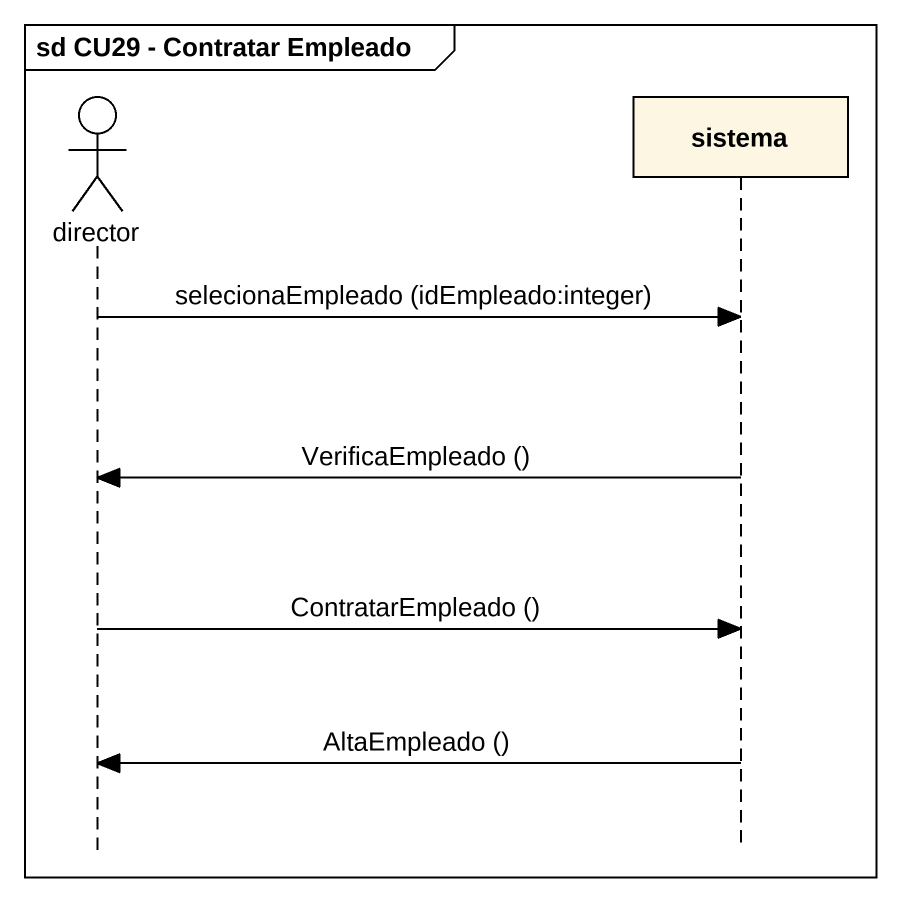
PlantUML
@startuml
mainframe sd CU29 - Contratar Empleado
hide footbox
actor director
participant sistema

director -> sistema : selecionaEmpleado (idEmpleado:integer)
sistema -> director : VerificaEmpleado ()
director -> sistema : ContratarEmpleado ()
sistema -> director : AltaEmpleado ()
@enduml
